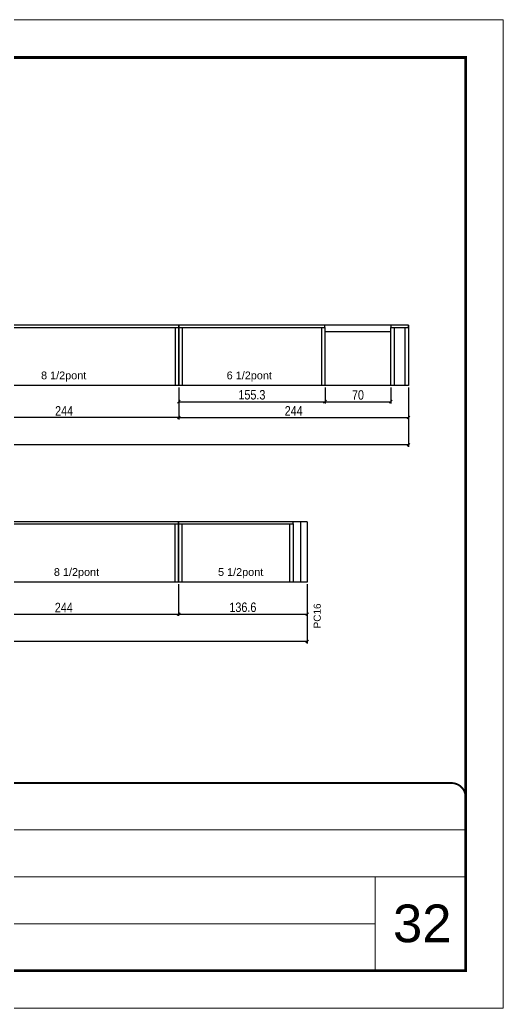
# Model space of a CAD drawing. Extents: x -3394 to 16474, y -5031 to 14397.
# Drawn here: x 9998 to 10512, y 5307 to 6357 of the extents above; entities that cross this region are included whole.
import ezdxf

# ---------------------------------------------------------------- set-up
doc = ezdxf.new("R2010")
doc.units = 0
doc.linetypes.add('CONTINUO', pattern=[0])
doc.linetypes.add('DASHED', pattern=[0.75, 0.5, -0.25])
doc.layers.get('0').update_dxf_attribs({"linetype": 'CONTINUOUS'})
doc.layers.get('Defpoints').update_dxf_attribs({"linetype": 'CONTINUOUS'})
for name, color, linetype, lineweight in [('CARIMBO', 255, 'CONTINUOUS', 9), ('Folhas', 255, 'CONTINUOUS', 9), ('SARRAFO DE PRESSAO', 251, 'DASHED', 9)]:
    doc.layers.add(name, color=color, linetype=linetype, lineweight=lineweight)
for name, color, linetype in [('COTA', 241, 'CONTINUOUS'), ('NOMENCLATURA', 7, 'CONTINUOUS'), ('Painéis', 200, 'CONTINUOUS'), ('PONTALETE', 7, 'CONTINUOUS'), ('SARR_2.2x7', 40, 'CONTINUOUS'), ('SARR_3.5x7', 81, 'CONTINUOUS')]:
    doc.layers.add(name, color=color, linetype=linetype)
doc.styles.add('ARIAL', font='arial.ttf')
doc.styles.add('COTA TECNICA', font='techl___.ttf', dxfattribs={"height": 10})
doc.dimstyles.new('PAINEL', dxfattribs={"dimtxt": 10, "dimasz": 3, "dimexe": 3, "dimexo": 3, "dimgap": 3, "dimtad": 1, "dimdec": 1, "dimzin": 12, "dimdsep": 46, "dimtxsty": 'COTA TECNICA', "dimblk1": 'OBLIQUE', "dimblk2": 'OBLIQUE', "dimsah": 1, "dimcen": 0.9, "dimclrd": 4, "dimclre": 4, "dimclrt": 240, "dimadec": 1, "dimazin": 3, "dimtfac": 1, "dimtdec": 1, "dimtmove": 0, "dimatfit": 3, "dimfxl": 1, "dimtolj": 1, "dimtzin": 12, "dimarcsym": 0})

# ---------------------------------------------------------------- blocks, each defined once
blk = doc.blocks.new('9999999999')
at = {"color": 30, "linetype": 'CONTINUO'}
for p, q in [((98564.6, 34379.6), (99584, 34379.6)), ((98564.6, 34329.8), (99488, 34329.8)), ((99584, 34329.8), (99488, 34329.8)), ((99488, 34329.8), (99488, 34230.2)), ((98564.6, 34280), (99488, 34280))]:
    blk.add_line(p, q, dxfattribs=at)
at = {"color": 30, "linetype": 'CONTINUO', "const_width": 2}
blk.add_lwpolyline([(99584, 34230.2), (99584, 34414.4, 0.414214), (99569, 34429.4), (98229, 34429.4, 0.414214), (98214, 34414.4), (98214, 34245.2, 0.414214), (98229, 34230.2), (99584, 34230.2)], format="xyb", dxfattribs=at)
at = {"layer": 'Folhas'}
blk.add_lwpolyline([(98139, 34190.2), (99624, 34190.2), (99624, 35240.2), (98139, 35240.2)], close=True, dxfattribs=at)
at = {"layer": 'Folhas', "color": 30, "const_width": 3}
blk.add_lwpolyline([(98214, 34230.2), (99584, 34230.2), (99584, 35200.2), (98214, 35200.2)], close=True, dxfattribs=at)
blk = doc.blocks.new('_Oblique')
at = {"color": 0, "linetype": 'ByBlock', "lineweight": -2}
blk.add_line((-0.5, -0.5), (0.5, 0.5), dxfattribs=at)
blk = doc.blocks.new('*D790')
at = {"layer": 'COTA', "color": 4, "linetype": 'Continuous', "lineweight": -2, "transparency": 16777216}
for p, q in [((9923.5, 5966), (9923.5, 5932)), ((10167.5, 5966), (10167.5, 5932)), ((10167.5, 5934), (9923.5, 5934))]:
    blk.add_line(p, q, dxfattribs=at)
at = {"layer": 'Defpoints', "color": 0, "linetype": 'Continuous', "transparency": 16777216}
for p in [(9923.5, 5968), (10167.5, 5968), (9923.5, 5934)]:
    blk.add_point(p, dxfattribs=at)
at = {"layer": 'COTA', "color": 4, "linetype": 'Continuous', "lineweight": -2, "transparency": 16777216, "xscale": 3, "yscale": 3, "zscale": 3, "rotation": 180}
blk.add_blockref('_Oblique', (9923.5, 5934), dxfattribs=at)
at = {"layer": 'COTA', "color": 4, "linetype": 'Continuous', "lineweight": -2, "transparency": 16777216, "xscale": 3, "yscale": 3, "zscale": 3}
blk.add_blockref('_Oblique', (10167.5, 5934), dxfattribs=at)
at = {"layer": 'COTA', "color": 240, "linetype": 'Continuous', "transparency": 16777216, "insert": (10045.5, 5941.1), "char_height": 10, "attachment_point": 5, "style": 'COTA TECNICA'}
blk.add_mtext('\\A1;244', dxfattribs=at)
blk = doc.blocks.new('*D792')
at = {"layer": 'COTA', "color": 4, "linetype": 'Continuous', "lineweight": -2, "transparency": 16777216}
for p, q in [((9191.5, 5966), (9191.5, 5903)), ((10411.5, 5966), (10411.5, 5903)), ((10411.5, 5905), (9191.5, 5905))]:
    blk.add_line(p, q, dxfattribs=at)
at = {"layer": 'Defpoints', "color": 0, "linetype": 'Continuous', "transparency": 16777216}
for p in [(9191.5, 5968), (10411.5, 5968), (9191.5, 5905)]:
    blk.add_point(p, dxfattribs=at)
at = {"layer": 'COTA', "color": 4, "linetype": 'Continuous', "lineweight": -2, "transparency": 16777216, "xscale": 3, "yscale": 3, "zscale": 3, "rotation": 180}
blk.add_blockref('_Oblique', (9191.5, 5905), dxfattribs=at)
at = {"layer": 'COTA', "color": 4, "linetype": 'Continuous', "lineweight": -2, "transparency": 16777216, "xscale": 3, "yscale": 3, "zscale": 3}
blk.add_blockref('_Oblique', (10411.5, 5905), dxfattribs=at)
at = {"layer": 'COTA', "color": 240, "linetype": 'Continuous', "transparency": 16777216, "insert": (9801.5, 5912.1), "char_height": 10, "attachment_point": 5, "style": 'COTA TECNICA'}
blk.add_mtext('\\A1;1220', dxfattribs=at)
blk = doc.blocks.new('*D796')
at = {"layer": 'COTA', "color": 4, "linetype": 'Continuous', "lineweight": -2, "transparency": 16777216}
for p, q in [((10167.5, 5966), (10167.5, 5932)), ((10411.5, 5966), (10411.5, 5932)), ((10167.5, 5934), (10411.5, 5934))]:
    blk.add_line(p, q, dxfattribs=at)
at = {"layer": 'Defpoints', "color": 0, "linetype": 'Continuous', "transparency": 16777216}
for p in [(10167.5, 5968), (10411.5, 5968), (10411.5, 5934)]:
    blk.add_point(p, dxfattribs=at)
at = {"layer": 'COTA', "color": 4, "linetype": 'Continuous', "lineweight": -2, "transparency": 16777216, "xscale": 3, "yscale": 3, "zscale": 3, "rotation": 180}
blk.add_blockref('_Oblique', (10167.5, 5934), dxfattribs=at)
at = {"layer": 'COTA', "color": 4, "linetype": 'Continuous', "lineweight": -2, "transparency": 16777216, "xscale": 3, "yscale": 3, "zscale": 3}
blk.add_blockref('_Oblique', (10411.5, 5934), dxfattribs=at)
at = {"layer": 'COTA', "color": 240, "linetype": 'Continuous', "transparency": 16777216, "insert": (10289.5, 5941.1), "char_height": 10, "attachment_point": 5, "style": 'COTA TECNICA'}
blk.add_mtext('\\A1;244', dxfattribs=at)
blk = doc.blocks.new('*D799')
at = {"layer": 'COTA', "color": 4, "linetype": 'Continuous', "lineweight": -2, "transparency": 16777216}
for p, q in [((10167.5, 5966), (10167.5, 5948.8)), ((10322.8, 5966), (10322.8, 5948.8)), ((10167.5, 5950.8), (10322.8, 5950.8))]:
    blk.add_line(p, q, dxfattribs=at)
at = {"layer": 'Defpoints', "color": 0, "linetype": 'Continuous', "transparency": 16777216}
for p in [(10167.5, 5968), (10322.8, 5968), (10322.8, 5950.8)]:
    blk.add_point(p, dxfattribs=at)
at = {"layer": 'COTA', "color": 4, "linetype": 'Continuous', "lineweight": -2, "transparency": 16777216, "xscale": 3, "yscale": 3, "zscale": 3, "rotation": 180}
blk.add_blockref('_Oblique', (10167.5, 5950.8), dxfattribs=at)
at = {"layer": 'COTA', "color": 4, "linetype": 'Continuous', "lineweight": -2, "transparency": 16777216, "xscale": 3, "yscale": 3, "zscale": 3}
blk.add_blockref('_Oblique', (10322.8, 5950.8), dxfattribs=at)
at = {"layer": 'COTA', "color": 240, "linetype": 'Continuous', "transparency": 16777216, "insert": (10245.1, 5958.1), "char_height": 10, "attachment_point": 5, "style": 'COTA TECNICA'}
blk.add_mtext('\\A1;155.3', dxfattribs=at)
blk = doc.blocks.new('*D800')
at = {"layer": 'COTA', "color": 4, "linetype": 'Continuous', "lineweight": -2, "transparency": 16777216}
for p, q in [((10322.8, 5966), (10322.8, 5948.8)), ((10392.8, 5966), (10392.8, 5948.8)), ((10322.8, 5950.8), (10392.8, 5950.8))]:
    blk.add_line(p, q, dxfattribs=at)
at = {"layer": 'Defpoints', "color": 0, "linetype": 'Continuous', "transparency": 16777216}
for p in [(10322.8, 5968), (10392.8, 5968), (10392.8, 5950.8)]:
    blk.add_point(p, dxfattribs=at)
at = {"layer": 'COTA', "color": 4, "linetype": 'Continuous', "lineweight": -2, "transparency": 16777216, "xscale": 3, "yscale": 3, "zscale": 3, "rotation": 180}
blk.add_blockref('_Oblique', (10322.8, 5950.8), dxfattribs=at)
at = {"layer": 'COTA', "color": 4, "linetype": 'Continuous', "lineweight": -2, "transparency": 16777216, "xscale": 3, "yscale": 3, "zscale": 3}
blk.add_blockref('_Oblique', (10392.8, 5950.8), dxfattribs=at)
at = {"layer": 'COTA', "color": 240, "linetype": 'Continuous', "transparency": 16777216, "insert": (10357.8, 5957.9), "char_height": 10, "attachment_point": 5, "style": 'COTA TECNICA'}
blk.add_mtext('\\A1;70', dxfattribs=at)
blk = doc.blocks.new('*D816')
at = {"layer": 'COTA', "color": 4, "linetype": 'Continuous', "lineweight": -2, "transparency": 16777216}
for p, q in [((9191.2, 5757.1), (9191.2, 5694.1)), ((10303.8, 5757.1), (10303.8, 5694.1)), ((10303.8, 5696.1), (9191.2, 5696.1))]:
    blk.add_line(p, q, dxfattribs=at)
at = {"layer": 'Defpoints', "color": 0, "linetype": 'Continuous', "transparency": 16777216}
for p in [(9191.2, 5759.1), (10303.8, 5759.1), (9191.2, 5696.1)]:
    blk.add_point(p, dxfattribs=at)
at = {"layer": 'COTA', "color": 4, "linetype": 'Continuous', "lineweight": -2, "transparency": 16777216, "xscale": 3, "yscale": 3, "zscale": 3, "rotation": 180}
blk.add_blockref('_Oblique', (9191.2, 5696.1), dxfattribs=at)
at = {"layer": 'COTA', "color": 4, "linetype": 'Continuous', "lineweight": -2, "transparency": 16777216, "xscale": 3, "yscale": 3, "zscale": 3}
blk.add_blockref('_Oblique', (10303.8, 5696.1), dxfattribs=at)
at = {"layer": 'COTA', "color": 240, "linetype": 'Continuous', "transparency": 16777216, "insert": (9747.5, 5703.3), "char_height": 10, "attachment_point": 5, "style": 'COTA TECNICA'}
blk.add_mtext('\\A1;1112.6', dxfattribs=at)
blk = doc.blocks.new('*D814')
at = {"layer": 'COTA', "color": 4, "linetype": 'Continuous', "lineweight": -2, "transparency": 16777216}
for p, q in [((9923.2, 5757.1), (9923.2, 5723.2)), ((10167.2, 5757.1), (10167.2, 5723.2)), ((9923.2, 5725.2), (10167.2, 5725.2))]:
    blk.add_line(p, q, dxfattribs=at)
at = {"layer": 'Defpoints', "color": 0, "linetype": 'Continuous', "transparency": 16777216}
for p in [(9923.2, 5759.1), (10167.2, 5759.1), (10167.2, 5725.2)]:
    blk.add_point(p, dxfattribs=at)
at = {"layer": 'COTA', "color": 4, "linetype": 'Continuous', "lineweight": -2, "transparency": 16777216, "xscale": 3, "yscale": 3, "zscale": 3, "rotation": 180}
blk.add_blockref('_Oblique', (9923.2, 5725.2), dxfattribs=at)
at = {"layer": 'COTA', "color": 4, "linetype": 'Continuous', "lineweight": -2, "transparency": 16777216, "xscale": 3, "yscale": 3, "zscale": 3}
blk.add_blockref('_Oblique', (10167.2, 5725.2), dxfattribs=at)
at = {"layer": 'COTA', "color": 240, "linetype": 'Continuous', "transparency": 16777216, "insert": (10045.2, 5732.2), "char_height": 10, "attachment_point": 5, "style": 'COTA TECNICA'}
blk.add_mtext('\\A1;244', dxfattribs=at)
blk = doc.blocks.new('*D815')
at = {"layer": 'COTA', "color": 4, "linetype": 'Continuous', "lineweight": -2, "transparency": 16777216}
for p, q in [((10167.2, 5757.1), (10167.2, 5723.2)), ((10303.8, 5757.1), (10303.8, 5723.2)), ((10167.2, 5725.2), (10303.8, 5725.2))]:
    blk.add_line(p, q, dxfattribs=at)
at = {"layer": 'Defpoints', "color": 0, "linetype": 'Continuous', "transparency": 16777216}
for p in [(10167.2, 5759.1), (10303.8, 5759.1), (10303.8, 5725.2)]:
    blk.add_point(p, dxfattribs=at)
at = {"layer": 'COTA', "color": 4, "linetype": 'Continuous', "lineweight": -2, "transparency": 16777216, "xscale": 3, "yscale": 3, "zscale": 3, "rotation": 180}
blk.add_blockref('_Oblique', (10167.2, 5725.2), dxfattribs=at)
at = {"layer": 'COTA', "color": 4, "linetype": 'Continuous', "lineweight": -2, "transparency": 16777216, "xscale": 3, "yscale": 3, "zscale": 3}
blk.add_blockref('_Oblique', (10303.8, 5725.2), dxfattribs=at)
at = {"layer": 'COTA', "color": 240, "linetype": 'Continuous', "transparency": 16777216, "insert": (10235.5, 5732.4), "char_height": 10, "attachment_point": 5, "style": 'COTA TECNICA'}
blk.add_mtext('\\A1;136.6', dxfattribs=at)

msp = doc.modelspace()

# ---------------------------------------------------------------- linework, layer by layer
at = {"layer": 'Painéis', "linetype": 'Continuous'}
for p, q in [((10411.49, 6032), (9191.46, 6032)), ((10167.49, 6032), (10167.49, 5968)), ((10411.49, 6032), (10411.49, 5968)), ((10411.49, 5968), (9191.46, 5968)), ((10303.82, 5823.14), (9191.22, 5823.14)), ((10167.22, 5823.14), (10167.22, 5759.14)), ((10303.82, 5823.14), (10303.82, 5759.14)), ((10303.82, 5759.14), (9191.22, 5759.14))]:
    msp.add_line(p, q, dxfattribs=at)
at = {"layer": 'SARR_2.2x7', "ltscale": 25}
for p, q in [((10392.76, 6025), (10322.76, 6025)), ((10296.82, 5823.14), (10296.82, 5759.14))]:
    msp.add_line(p, q, dxfattribs=at)
for points in [[(9923.49, 6029.8), (10167.49, 6029.8), (10167.49, 6032), (9923.49, 6032)], [(10167.49, 6029.8), (10322.76, 6029.8), (10322.76, 6032), (10167.49, 6032)], [(10392.76, 6029.8), (10411.49, 6029.8), (10411.49, 6032), (10392.76, 6032)], [(9923.22, 5820.94), (10167.22, 5820.94), (10167.22, 5823.14), (9923.22, 5823.14)], [(10167.22, 5820.94), (10288.82, 5820.94), (10288.82, 5823.14), (10167.22, 5823.14)]]:
    msp.add_lwpolyline(points, close=True, dxfattribs=at)
at = {"layer": 'SARR_3.5x7'}
for points in [[(10167.49, 5968), (10163.99, 5968), (10163.99, 6029.8), (10167.49, 6029.8)], [(10170.99, 5968), (10167.49, 5968), (10167.49, 6029.8), (10170.99, 6029.8)], [(10322.76, 5968), (10319.26, 5968), (10319.26, 6029.8), (10322.76, 6029.8)], [(10396.26, 5968), (10392.76, 5968), (10392.76, 6029.8), (10396.26, 6029.8)], [(10411.49, 5968), (10407.99, 5968), (10407.99, 6029.8), (10411.49, 6029.8)], [(10167.22, 5759.14), (10163.72, 5759.14), (10163.72, 5820.94), (10167.22, 5820.94)], [(10170.72, 5759.14), (10167.22, 5759.14), (10167.22, 5820.94), (10170.72, 5820.94)], [(10288.82, 5759.14), (10285.32, 5759.14), (10285.32, 5820.94), (10288.82, 5820.94)]]:
    msp.add_lwpolyline(points, close=True, dxfattribs=at)

# ---------------------------------------------------------------- block references
at = {"layer": 'SARRAFO DE PRESSAO', "color": 6, "linetype": 'ByBlock'}
msp.add_blockref('9999999999', (-89111.77, -28883.68), dxfattribs=at)

# ---------------------------------------------------------------- texts
at = {"layer": 'CARIMBO', "style": 'ARIAL'}
msp.add_text('32', height=40, dxfattribs=at).set_placement((10395.07, 5376.67))
at = {"layer": 'NOMENCLATURA', "linetype": 'Continuous', "style": 'ARIAL'}
msp.add_text('PC16', height=7.567, rotation=90, dxfattribs=at).set_placement((10318.29, 5710.04))
at = {"layer": 'PONTALETE', "linetype": 'Continuous', "style": 'ARIAL'}
for s, p in [('8 1/2pont', (10021.02, 5974.62)), ('6 1/2pont', (10218.28, 5974.62)), ('8 1/2pont', (10034.65, 5765.76)), ('5 1/2pont', (10209.1, 5765.76))]:
    msp.add_text(s, height=8.25, dxfattribs=at).set_placement(p)

# ---------------------------------------------------------------- dimensions: what is measured, and where the dimension line sits
at = {"layer": 'COTA', "linetype": 'Continuous'}
for base, p1, p2, picture, middle in [((9191.46, 5905.01), (10411.49, 5968), (9191.46, 5968), '*D792', (9801.48, 5912.11)), ((9923.49, 5934.03), (10167.49, 5968), (9923.49, 5968), '*D790', (10045.49, 5941.1)), ((9191.22, 5696.15), (10303.82, 5759.14), (9191.22, 5759.14), '*D816', (9747.52, 5703.25))]:
    dim = msp.add_linear_dim(base=base, p1=p1, p2=p2, angle=180, dimstyle='PAINEL', override={"dimexe": 2, "dimexo": 2, "dimgap": 2, "dimadec": 8, "dimtix": 1, "dimatfit": 2, "dimldrblk": 'Oblique'}, dxfattribs=at)
    dim.commit()
    dim.dimension.update_dxf_attribs({"geometry": picture, "text_midpoint": middle})
for base, p1, p2, override, picture, middle in [((10411.49, 5934.03), (10167.49, 5968), (10411.49, 5968), {"dimexe": 2, "dimexo": 2, "dimgap": 2, "dimadec": 8, "dimtix": 1, "dimatfit": 2, "dimldrblk": 'Oblique'}, '*D796', (10289.49, 5941.1)), ((10322.76, 5950.83), (10167.49, 5968), (10322.76, 5968), {"dimexe": 2, "dimexo": 2, "dimgap": 2, "dimadec": 8, "dimtix": 1, "dimatfit": 2, "dimldrblk": 'Oblique'}, '*D799', (10245.13, 5958.05)), ((10392.76, 5950.83), (10322.76, 5968), (10392.76, 5968), {"dimexe": 2, "dimexo": 2, "dimgap": 2, "dimadec": 8, "dimtix": 1, "dimtmove": 1, "dimatfit": 2, "dimldrblk": 'Oblique'}, '*D800', (10357.76, 5957.94)), ((10167.22, 5725.17), (9923.22, 5759.14), (10167.22, 5759.14), {"dimexe": 2, "dimexo": 2, "dimgap": 2, "dimadec": 8, "dimtix": 1, "dimtmove": 1, "dimatfit": 2, "dimldrblk": 'Oblique'}, '*D814', (10045.22, 5732.24)), ((10303.82, 5725.17), (10167.22, 5759.14), (10303.82, 5759.14), {"dimexe": 2, "dimexo": 2, "dimgap": 2, "dimadec": 8, "dimtix": 1, "dimtmove": 1, "dimatfit": 2, "dimldrblk": 'Oblique'}, '*D815', (10235.52, 5732.39))]:
    dim = msp.add_linear_dim(base=base, p1=p1, p2=p2, dimstyle='PAINEL', override=override, dxfattribs=at)
    dim.commit()
    dim.dimension.update_dxf_attribs({"geometry": picture, "text_midpoint": middle})

doc.saveas('drawing.dxf')
